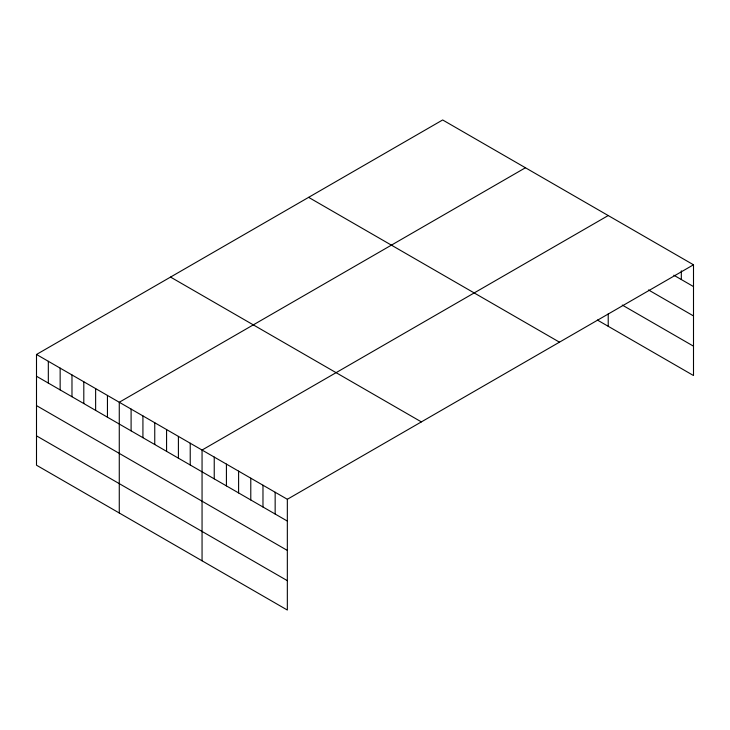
<?xml version="1.0" encoding="UTF-8"?>
<svg xmlns="http://www.w3.org/2000/svg" width="730" height="730" viewBox="0 0 730 730"><rect width="100%" height="100%" fill="white"/><g stroke="black" fill="none" stroke-linecap="round" stroke-linejoin="round"><path stroke-width="1.09" d="M36.5 354.47L287.337 499.283L287.337 610.034L36.5 465.211L36.5 354.47L442.663 119.966L693.5 264.789L693.5 375.53L597.377 320.041M525.436 167.763L119.273 402.257L119.273 512.998M608.218 215.551L202.055 450.045L202.055 560.795M287.337 499.283L693.5 264.789M673.817 275.21L693.5 286.571M648.514 289.956L693.5 315.926M622.27 305.058L693.5 346.175M308.626 197.356L559.463 342.169M170.537 277.081L421.374 421.904M36.5 376.251L287.337 521.065M36.5 405.606L287.337 550.429M36.5 435.856L287.337 580.669M681.318 270.821L681.318 279.535M608.218 313.873L608.218 326.292M275.155 492.248L275.155 514.029M262.973 485.213L262.973 507.003M250.782 478.186L250.782 499.968M238.601 471.151L238.601 492.933M226.419 464.116L226.419 485.897M214.237 457.08L214.237 478.862M190.229 443.22L190.229 465.001M178.403 436.394L178.403 458.175M166.577 429.568L166.577 451.35M154.751 422.734L154.751 444.524M142.925 415.908L142.925 437.69M131.099 409.083L131.099 430.864M107.447 395.432L107.447 417.213M95.63 388.597L95.63 410.388M83.804 381.772L83.804 403.553M71.978 374.946L71.978 396.728M60.152 368.121L60.152 389.902M48.326 361.295L48.326 383.077"/></g></svg>
